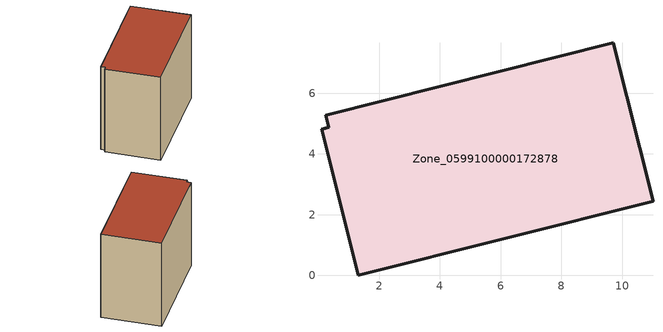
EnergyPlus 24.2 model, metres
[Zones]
Zone_0599100000172878
 floor ground (C_G): 0.34,4.89 0.25,5.28 9.71,7.67 11.02,2.44 1.31,0 0.1,4.82 z0
 wall outside (C_F): 1.31,0 11.02,2.44 9.71,7.67 0.25,5.28 0.34,4.89 0.1,4.82 1.31,0 z0:8.46
 roof outside (C_R): 0.34,4.89 0.1,4.82 1.31,0 11.02,2.44 9.71,7.67 0.25,5.28 z8.46
[BUILDING]
Pand.0599100000172878: North Axis=0; Terrain=City; Loads Convergence Tolerance Value=0.04; Temperature Convergence Tolerance Value=0.4; Solar Distribution=FullExterior; Maximum Number of Warmup Days=25; Minimum Number of Warmup Days=1
[Site:Location]
Rotterdam.The.Hague.AP_ZH_NLD Design_Conditions: Latitude=51.96; Longitude=4.45; Time Zone=1; Elevation=-4.5
[SITE:GROUNDTEMPERATURE:BUILDINGSURFACE]
18, 18, 18, 18, 18, 18, 18, 18, 18, 18, 18, 18
[MATERIAL] Thermal Absorptance=0.9; Solar Absorptance=0.7; Visible Absorptance=0.7
Name | Roughness | Thickness | Conductivity | Density | Specific Heat
G.TI.1975-1991 | MediumSmooth | 0.15 | 0.288461 | 540 | 1210
F.TI.1975-1991 | Rough | 0.3 | 0.230769 | 1920 | 840
R.TI.1975-1991 | MediumRough | 0.2 | 0.153846 | 1500 | 1000
[CONSTRUCTION]
C_G: G.TI.1975-1991
C_F: F.TI.1975-1991
C_R: R.TI.1975-1991
[ZONE]
Zone_0599100000172878: Type=1; Multiplier=1; Ceiling Height=Autocalculate; Volume=Autocalculate; Floor Area=autocalculate; Part of Total Floor Area=Yes
[ZONEINFILTRATION:DESIGNFLOWRATE]
Infil_Zone_0599100000172878: Zone or ZoneList or Space or SpaceList=Zone_0599100000172878; Schedule=AlwaysOn; Design Flow Rate Calculation Method=Flow/Area; Flow Rate per Floor Area=0.003; Constant Term Coefficient=1; Temperature Term Coefficient=0; Velocity Term Coefficient=0; Velocity Squared Term Coefficient=0
[HVACTEMPLATE:ZONE:IDEALLOADSAIRSYSTEM]
Zone_0599100000172878: Maximum Heating Supply Air Temperature=50; Minimum Cooling Supply Air Temperature=13; Maximum Heating Supply Air Humidity Ratio=0.0156; Minimum Cooling Supply Air Humidity Ratio=0.0077; Heating Limit=NoLimit; Cooling Limit=NoLimit; Dehumidification Control Type=ConstantSensibleHeatRatio; Cooling Sensible Heat Ratio=0.7; Dehumidification Setpoint=60; Humidification Control Type=None; Humidification Setpoint=30; Outdoor Air Method=None; Outdoor Air Flow Rate per Person=0.00944; Outdoor Air Flow Rate per Zone Floor Area=0; Outdoor Air Flow Rate per Zone=0; Demand Controlled Ventilation Type=None; Outdoor Air Economizer Type=NoEconomizer; Heat Recovery Type=None; Sensible Heat Recovery Effectiveness=0.7; Latent Heat Recovery Effectiveness=0.65
[ZONECONTROL:THERMOSTAT]
ThermostatControl_Zone_0599100000172878: Zone or ZoneList=Zone_0599100000172878; Control Type Schedule=DualSetpointControlType; Control 1=Thermostat_Zone_0599100000172878; Temperature Difference Between Cutout And Setpoint=0
[THERMOSTATSETPOINT:DUALSETPOINT]
Thermostat_Zone_0599100000172878: Heating Setpoint Temperature Schedule=HeatingSetpoint_Zone_0599100000172878; Cooling Setpoint Temperature Schedule=CoolingSetpoint_Zone_0599100000172878
[SCHEDULE:COMPACT]
HeatingSetpoint_Zone_0599100000172878: Through: 12/31, For: AllDays, Until: 24:00, 21
CoolingSetpoint_Zone_0599100000172878: Through: 12/31, For: AllDays, Until: 24:00, 24
DualSetpointControlType: Through: 12/31, For: AllDays, Until: 24:00, 4
AlwaysOn: Through: 12/31, For: AllDays, Until: 24:00, 1
